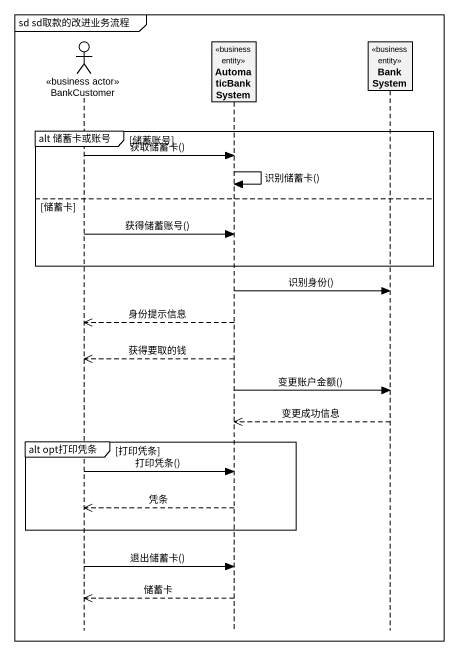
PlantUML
@startuml
mainframe sd sd取款的改进业务流程
hide footbox
actor BankCustomer <<business actor>>
participant AutomaticBankSystem <<business entity>>
participant BankSystem <<business entity>>

group alt 储蓄卡或账号 [储蓄账号]
  BankCustomer -> AutomaticBankSystem : 获取储蓄卡()
  AutomaticBankSystem -> AutomaticBankSystem : 识别储蓄卡()
else 储蓄卡
  BankCustomer -> AutomaticBankSystem : 获得储蓄账号()
end
AutomaticBankSystem -> BankSystem : 识别身份()
AutomaticBankSystem -->> BankCustomer : 身份提示信息
AutomaticBankSystem -->> BankCustomer : 获得要取的钱
AutomaticBankSystem -> BankSystem : 变更账户金额()
BankSystem -->> AutomaticBankSystem : 变更成功信息
group alt opt打印凭条 [打印凭条]
  BankCustomer -> AutomaticBankSystem : 打印凭条()
  AutomaticBankSystem -->> BankCustomer : 凭条
end
BankCustomer -> AutomaticBankSystem : 退出储蓄卡()
AutomaticBankSystem -->> BankCustomer : 储蓄卡
@enduml
